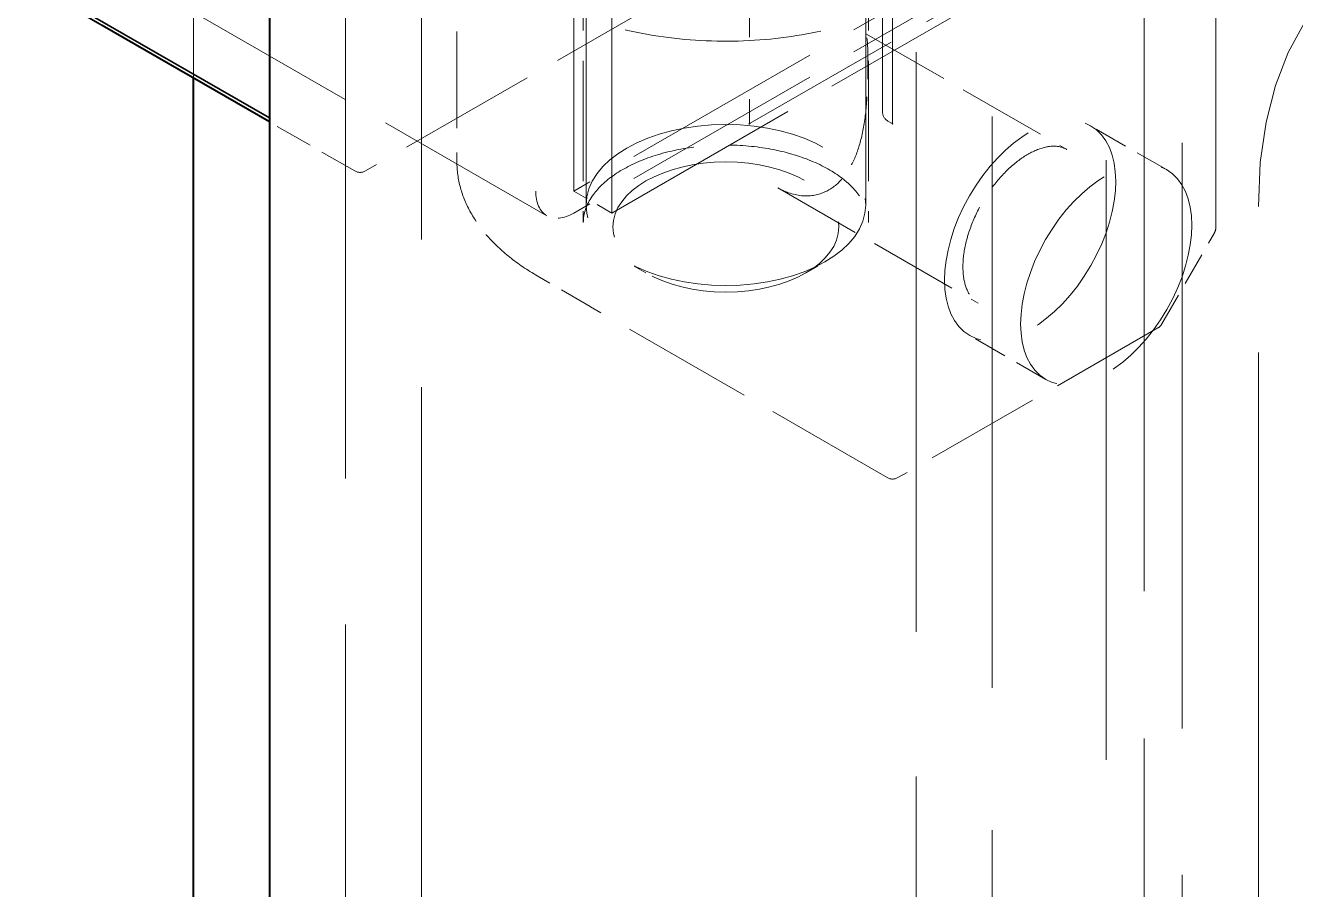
# Model space of a CAD drawing. Header units: millimetres. Extents: x 0 to 2378, y 0 to 1682.
# Drawn here: x 2101.53 to 2110.97, y 1499.95 to 1506.38 of the extents above; entities that cross this region are included whole.
import ezdxf

# ---------------------------------------------------------------- set-up
doc = ezdxf.new("R2010")
doc.units = ezdxf.units.MM
doc.header["$LTSCALE"] = 2
doc.linetypes.add('DASHED', pattern=[0.2067, 0.1654, -0.0413])
for name, color, linetype, lineweight in [('가려진 것(ISO)', 2, 'DASHED', 18), ('가시적인 것(ISO)', 3, 'Continuous', 40), ('가시적인 좁은 것(ISO)', 3, 'Continuous', 35)]:
    doc.layers.add(name, color=color, linetype=linetype, lineweight=lineweight)

msp = doc.modelspace()

# ---------------------------------------------------------------- linework, layer by layer
at = {"layer": '가려진 것(ISO)', "ltscale": 13.269882}
msp.add_line((2109.8483, 1539.4777), (2109.8483, 1413.9012), dxfattribs=at)
at = {"layer": '가려진 것(ISO)', "ltscale": 13.16608}
for p, q in [((2110.1312, 1414.0666), (2110.1312, 1538.6608)), ((2103.9086, 1410.4833), (2103.9086, 1535.0775))]:
    msp.add_line(p, q, dxfattribs=at)
at = {"layer": '가려진 것(ISO)', "ltscale": 12.83912}
msp.add_line((2108.7169, 1416.5325), (2108.7169, 1529.354), dxfattribs=at)
at = {"layer": '가려진 것(ISO)', "ltscale": 14.271892}
for p, q in [((2105.6057, 1505.1477), (2105.6057, 1524.4418)), ((2105.8885, 1524.2789), (2105.8885, 1504.9848))]:
    msp.add_line(p, q, dxfattribs=at)
at = {"layer": '가려진 것(ISO)', "ltscale": 11.282131}
msp.add_line((2102.7772, 1505.9887), (2102.7772, 1517.4279), dxfattribs=at)
at = {"layer": '가려진 것(ISO)', "ltscale": 13.288179}
msp.add_line((2104.4743, 1514.6767), (2104.4743, 1447.3108), dxfattribs=at)
at = {"layer": '가려진 것(ISO)', "ltscale": 13.933224}
for p, q in [((2105.697, 1514.4628), (2105.697, 1505.0447)), ((2107.777, 1514.4628), (2107.777, 1505.0447))]:
    msp.add_line(p, q, dxfattribs=at)
at = {"layer": '가려진 것(ISO)', "ltscale": 12.982252}
msp.add_line((2110.3809, 1504.8774), (2110.3809, 1513.6528), dxfattribs=at)
at = {"layer": '가려진 것(ISO)', "ltscale": 5.561614}
msp.add_line((2106.9116, 1510.4308), (2106.9116, 1505.6563), dxfattribs=at)
at = {"layer": '가려진 것(ISO)', "ltscale": 5.180675}
for p, q in [((2107.9015, 1505.7384), (2107.9015, 1510.1858)), ((2107.9767, 1505.6569), (2107.9767, 1510.1044))]:
    msp.add_line(p, q, dxfattribs=at)
at = {"layer": '가려진 것(ISO)', "ltscale": 13.476657}
msp.add_line((2109.5655, 1461.9204), (2109.5655, 1507.468), dxfattribs=at)
at = {"layer": '가려진 것(ISO)', "ltscale": 2.177789}
msp.add_line((2104.737, 1507.2357), (2104.737, 1505.3661), dxfattribs=at)
at = {"layer": '가려진 것(ISO)', "ltscale": 2.704569}
for p, q in [((2105.677, 1507.2357), (2105.677, 1504.9139)), ((2107.797, 1507.2357), (2107.797, 1504.9139))]:
    msp.add_line(p, q, dxfattribs=at)
at = {"layer": '가려진 것(ISO)', "ltscale": 3.656918}
msp.add_line((2106.9184, 1505.6521), (2109.6337, 1507.2157), dxfattribs=at)
at = {"layer": '가려진 것(ISO)', "ltscale": 4.571172}
for p, q in [((2108.9998, 1507.1022), (2105.6057, 1505.1477)), ((2108.9998, 1506.9387), (2105.6057, 1504.9842)), ((2105.8885, 1504.9848), (2109.2826, 1506.9394))]:
    msp.add_line(p, q, dxfattribs=at)
at = {"layer": '가려진 것(ISO)', "ltscale": 4.190233}
msp.add_line((2105.4061, 1504.9646), (2102.2948, 1506.7562), dxfattribs=at)
at = {"layer": '가려진 것(ISO)', "ltscale": 3.130138}
msp.add_line((2106.381, 1506.6362), (2104.0568, 1505.2978), dxfattribs=at)
at = {"layer": '가려진 것(ISO)', "ltscale": 2.00603}
for p, q in [((2107.783, 1506.3158), (2109.2726, 1505.458)), ((2107.1243, 1505.1719), (2108.6139, 1504.3141))]:
    msp.add_line(p, q, dxfattribs=at)
at = {"layer": '가려진 것(ISO)', "ltscale": 13.026467}
msp.add_line((2108.1513, 1506.1805), (2108.1513, 1466.557), dxfattribs=at)
at = {"layer": '가려진 것(ISO)', "ltscale": 0.85385}
msp.add_line((2103.977, 1505.2978), (2103.3429, 1505.6629), dxfattribs=at)
at = {"layer": '가려진 것(ISO)', "ltscale": 0.037994}
msp.add_line((2107.9699, 1505.6527), (2107.9416, 1505.669), dxfattribs=at)
at = {"layer": '가려진 것(ISO)', "ltscale": 0.761779}
for p, q in [((2110.0146, 1505.3077), (2109.4489, 1505.6334)), ((2109.1163, 1503.7478), (2108.5507, 1504.0736))]:
    msp.add_line(p, q, dxfattribs=at)
at = {"layer": '가려진 것(ISO)', "ltscale": 0.380839}
msp.add_line((2105.8885, 1504.9848), (2105.6057, 1505.1477), dxfattribs=at)
at = {"layer": '가려진 것(ISO)', "ltscale": 13.634165}
msp.add_line((2110.6968, 1454.3468), (2110.6968, 1505.0347), dxfattribs=at)
at = {"layer": '가려진 것(ISO)', "ltscale": 0.744878}
msp.add_line((2109.979, 1504.16), (2110.3701, 1504.8374), dxfattribs=at)
at = {"layer": '가려진 것(ISO)', "ltscale": 0.269271}
for p, q in [((2106.1408, 1504.5404), (2105.9988, 1504.6228)), ((2107.3333, 1504.5404), (2107.4753, 1504.6228))]:
    msp.add_line(p, q, dxfattribs=at)
at = {"layer": '가려진 것(ISO)', "ltscale": 0.744879}
msp.add_line((2105.7267, 1504.2902), (2105.334, 1504.5181), dxfattribs=at)
at = {"layer": '가려진 것(ISO)', "ltscale": 2.971227}
msp.add_line((2107.9368, 1503.0175), (2105.7306, 1504.288), dxfattribs=at)
at = {"layer": '가려진 것(ISO)', "ltscale": 2.603359}
msp.add_line((2109.9497, 1504.1307), (2108.0166, 1503.0175), dxfattribs=at)
at = {"layer": '가려진 것(ISO)', "ltscale": 8.03054e-05}
msp.add_arc((2102.1376, 1506.4493), 0.08, 239.92841, 240.06401, dxfattribs=at)
at = {"layer": '가려진 것(ISO)', "ltscale": 0.079769}
msp.add_arc((2107.9815, 1505.7384), 0.08, 180, 240.06401, dxfattribs=at)
at = {"layer": '가려진 것(ISO)', "ltscale": 0.079514}
for centre in [(2104.0169, 1505.3671), (2107.9767, 1503.0868)]:
    msp.add_arc(centre, 0.08, 240.06401, 299.93599, dxfattribs=at)
at = {"layer": '가려진 것(ISO)', "ltscale": 0.039792}
msp.add_arc((2110.3009, 1504.8774), 0.08, 329.99996, 0, dxfattribs=at)
at = {"layer": '가려진 것(ISO)', "ltscale": 0.039877}
msp.add_arc((2109.9097, 1504.2), 0.08, 299.93599, 329.99996, dxfattribs=at)
at = {"layer": '가려진 것(ISO)', "ltscale": 6.582059}
msp.add_ellipse((2107.5856, 1507.4337), major_axis=(0.5489, 0.9532), ratio=0.578093, dxfattribs=at)
at = {"layer": '가려진 것(ISO)', "ltscale": 5.983681}
msp.add_ellipse((2113.5253, 1503.4059), major_axis=(-1.9961, 3.4663), ratio=0.578093, start_param=5.499721, end_param=7.070517, dxfattribs=at)
at = {"layer": '가려진 것(ISO)', "ltscale": 5.385303}
for centre in [(2108.9998, 1504.8535), (2109.5655, 1504.5277)]:
    msp.add_ellipse(centre, major_axis=(-0.4491, -0.7799), ratio=0.578093, dxfattribs=at)
at = {"layer": '가려진 것(ISO)', "ltscale": 6.223032}
msp.add_ellipse((2106.737, 1505.0447), major_axis=(-1.04, 0), ratio=0.575862, dxfattribs=at)
at = {"layer": '가려진 것(ISO)', "ltscale": 5.026251}
msp.add_ellipse((2106.737, 1504.8812), major_axis=(-0.84, 0), ratio=0.575862, dxfattribs=at)
at = {"layer": '가려진 것(ISO)', "ltscale": 0.598278}
msp.add_ellipse((2105.6057, 1505.3112), major_axis=(-0.1996, -0.3466), ratio=0.578093, start_param=5.495853, end_param=7.06665, dxfattribs=at)
at = {"layer": '가려진 것(ISO)', "ltscale": 4.435721}
msp.add_open_spline([(2108.737, 1507.4483), (2108.737, 1507.3252), (2108.7048, 1507.2025), (2108.58, 1506.9672), (2108.4848, 1506.8551), (2108.2387, 1506.6513), (2108.0854, 1506.5606), (2107.7382, 1506.4123), (2107.5443, 1506.355), (2107.1364, 1506.2794), (2106.9226, 1506.261), (2106.4963, 1506.2644), (2106.2838, 1506.2863), (2105.8805, 1506.3682), (2105.6898, 1506.4284), (2105.4567, 1506.5336), (2105.3965, 1506.5643), (2105.3395, 1506.5971)], degree=3, knots=[5.497787, 5.497787, 5.497787, 5.497787, 5.79439, 5.79439, 6.105314, 6.105314, 6.430452, 6.430452, 6.757145, 6.757145, 7.082689, 7.082689, 7.407761, 7.407761, 7.73339, 7.73339, 7.853982, 7.853982, 7.853982, 7.853982], dxfattribs=at)
at = {"layer": '가려진 것(ISO)', "ltscale": 0.556901}
msp.add_open_spline([(2107.7935, 1506.1047), (2107.7935, 1506.1526), (2107.7928, 1506.1954), (2107.7893, 1506.2625), (2107.7863, 1506.2884), (2107.78, 1506.3155), (2107.7783, 1506.3187), (2107.7771, 1506.3209), (2107.7772, 1506.3206), (2107.7785, 1506.3192), (2107.7807, 1506.3172), (2107.7829, 1506.3159)], degree=3, knots=[0, 0, 0, 0, 0.0441782, 0.0441782, 0.0867648, 0.0867648, 0.1188766, 0.1188766, 0.1264582, 0.1264582, 0.1456125, 0.1456125, 0.1456125, 0.1456125], dxfattribs=at)
at = {"layer": '가려진 것(ISO)'}
for points in [[(2107.7829, 1506.3159), (2107.7829, 1506.3159), (2107.7829, 1506.3159), (2107.7829, 1506.3159)], [(2107.1242, 1505.172), (2107.1242, 1505.172), (2107.1242, 1505.1719), (2107.1243, 1505.1719)]]:
    msp.add_open_spline(points, degree=3, dxfattribs=at)
at = {"layer": '가려진 것(ISO)', "ltscale": 1.578507}
msp.add_open_spline([(2107.1242, 1505.172), (2107.1824, 1505.1385), (2107.2475, 1505.1173), (2107.3686, 1505.1092), (2107.4264, 1505.1192), (2107.5235, 1505.165), (2107.5655, 1505.1975), (2107.6342, 1505.2766), (2107.6627, 1505.3223), (2107.7106, 1505.4251), (2107.7299, 1505.4837), (2107.7614, 1505.6144), (2107.7725, 1505.6886), (2107.7873, 1505.8412), (2107.7907, 1505.9219), (2107.7931, 1506.0338), (2107.7935, 1506.0708), (2107.7935, 1506.1047)], degree=3, knots=[0, 0, 0, 0, 0.0646035, 0.0646035, 0.1230314, 0.1230314, 0.1729421, 0.1729421, 0.2182372, 0.2182372, 0.266116, 0.266116, 0.3214736, 0.3214736, 0.3812201, 0.3812201, 0.4125639, 0.4125639, 0.4125639, 0.4125639], dxfattribs=at)
at = {"layer": '가려진 것(ISO)', "ltscale": 0.091836}
for points, knots in [([(2106.9116, 1505.6563), (2106.9116, 1505.653), (2106.9114, 1505.6504), (2106.9108, 1505.6464), (2106.9104, 1505.6451), (2106.91, 1505.6439), (2106.91, 1505.644), (2106.9108, 1505.6454), (2106.9117, 1505.6466), (2106.9144, 1505.6494), (2106.9163, 1505.6509), (2106.9184, 1505.6521)], [3.1415927, 3.1415927, 3.1415927, 3.1415927, 3.299059, 3.299059, 3.4565254, 3.4565254, 3.6139918, 3.6139918, 3.7714582, 3.7714582, 3.9289245, 3.9289245, 3.9289245, 3.9289245]), ([(2107.9699, 1505.6527), (2107.972, 1505.6515), (2107.9739, 1505.65), (2107.9766, 1505.6473), (2107.9775, 1505.646), (2107.9783, 1505.6446), (2107.9783, 1505.6445), (2107.9779, 1505.6457), (2107.9775, 1505.647), (2107.9769, 1505.651), (2107.9767, 1505.6537), (2107.9767, 1505.6569)], [5.4958534, 5.4958534, 5.4958534, 5.4958534, 5.6533198, 5.6533198, 5.8107862, 5.8107862, 5.9682526, 5.9682526, 6.1257189, 6.1257189, 6.2831853, 6.2831853, 6.2831853, 6.2831853])]:
    msp.add_open_spline(points, degree=3, knots=knots, dxfattribs=at)
at = {"layer": '가려진 것(ISO)', "ltscale": 3.237567}
msp.add_open_spline([(2105.677, 1504.9139), (2105.677, 1504.9793), (2105.6983, 1505.0457), (2105.7827, 1505.1675), (2105.8393, 1505.2224), (2105.9808, 1505.3187), (2106.0641, 1505.3606), (2106.2513, 1505.4284), (2106.3551, 1505.4542), (2106.5731, 1505.4866), (2106.6873, 1505.4931), (2106.9136, 1505.4855), (2107.0257, 1505.4715), (2107.2356, 1505.4247), (2107.3335, 1505.3921), (2107.5044, 1505.3126), (2107.5776, 1505.2659), (2107.6936, 1505.165), (2107.736, 1505.1108), (2107.7859, 1505.0089), (2107.797, 1504.9613), (2107.797, 1504.9139)], degree=3, knots=[0.785398, 0.785398, 0.785398, 0.785398, 1.164968, 1.164968, 1.487604, 1.487604, 1.794948, 1.794948, 2.103474, 2.103474, 2.414075, 2.414075, 2.725225, 2.725225, 3.035185, 3.035185, 3.342826, 3.342826, 3.652094, 3.652094, 3.926991, 3.926991, 3.926991, 3.926991], dxfattribs=at)
at = {"layer": '가려진 것(ISO)', "ltscale": 2.043458}
msp.add_open_spline([(2109.2726, 1505.458), (2109.2368, 1505.4786), (2109.1924, 1505.4871), (2109.0962, 1505.473), (2109.0502, 1505.4576), (2108.9563, 1505.408), (2108.9087, 1505.3748), (2108.8156, 1505.2927), (2108.77, 1505.2437), (2108.6861, 1505.1344), (2108.6479, 1505.0741), (2108.5831, 1504.9487), (2108.5567, 1504.8837), (2108.5184, 1504.7564), (2108.5065, 1504.6942), (2108.4976, 1504.5798), (2108.5005, 1504.5276), (2108.5186, 1504.4381), (2108.5338, 1504.401), (2108.5702, 1504.3465), (2108.5906, 1504.3275), (2108.6139, 1504.3141)], degree=3, knots=[3.928925, 3.928925, 3.928925, 3.928925, 4.356934, 4.356934, 4.671291, 4.671291, 4.970893, 4.970893, 5.273371, 5.273371, 5.578901, 5.578901, 5.885072, 5.885072, 6.189247, 6.189247, 6.489725, 6.489725, 6.792038, 6.792038, 7.070517, 7.070517, 7.070517, 7.070517], dxfattribs=at)
at = {"layer": '가려진 것(ISO)', "ltscale": 1.482217}
msp.add_open_spline([(2105.334, 1504.5181), (2105.2604, 1504.5608), (2105.1923, 1504.607), (2105.0685, 1504.7058), (2105.0128, 1504.7583), (2104.9156, 1504.8688), (2104.8741, 1504.9268), (2104.8066, 1505.047), (2104.7807, 1505.1093), (2104.7459, 1505.2364), (2104.737, 1505.3012), (2104.737, 1505.3661)], degree=3, knots=[0.0038529, 0.0038529, 0.0038529, 0.0038529, 0.1601619, 0.1601619, 0.316471, 0.316471, 0.4727801, 0.4727801, 0.6290891, 0.6290891, 0.7853982, 0.7853982, 0.7853982, 0.7853982], dxfattribs=at)
at = {"layer": '가려진 것(ISO)', "ltscale": 0.005125}
msp.add_open_spline([(2105.7267, 1504.2902), (2105.7269, 1504.2901), (2105.7272, 1504.2899), (2105.7277, 1504.2896), (2105.728, 1504.2895), (2105.7285, 1504.2892), (2105.7288, 1504.289), (2105.7293, 1504.2887), (2105.7295, 1504.2886), (2105.7301, 1504.2883), (2105.7303, 1504.2881), (2105.7306, 1504.288)], degree=3, knots=[6.279332423, 6.279332423, 6.279332423, 6.279332423, 6.280103, 6.280103, 6.280873577, 6.280873577, 6.281644154, 6.281644154, 6.28241473, 6.28241473, 6.283185307, 6.283185307, 6.283185307, 6.283185307], dxfattribs=at)
at = {"layer": '가시적인 것(ISO)'}
for p, q in [((2103.3429, 1515.3307), (2103.3429, 1446.6568)), ((2103.3429, 1505.6629), (2102.0977, 1506.38)), ((2102.7772, 1469.0291), (2102.7772, 1505.9887))]:
    msp.add_line(p, q, dxfattribs=at)
at = {"layer": '가시적인 좁은 것(ISO)'}
for p, q in [((2101.5279, 1506.737), (2103.3429, 1505.6918)), ((2101.5445, 1506.7003), (2103.3429, 1505.6647)), ((2101.5445, 1506.7003), (2102.0976, 1506.3801)), ((2103.3429, 1505.6629), (2102.0976, 1506.3801))]:
    msp.add_line(p, q, dxfattribs=at)

doc.saveas('drawing.dxf')
